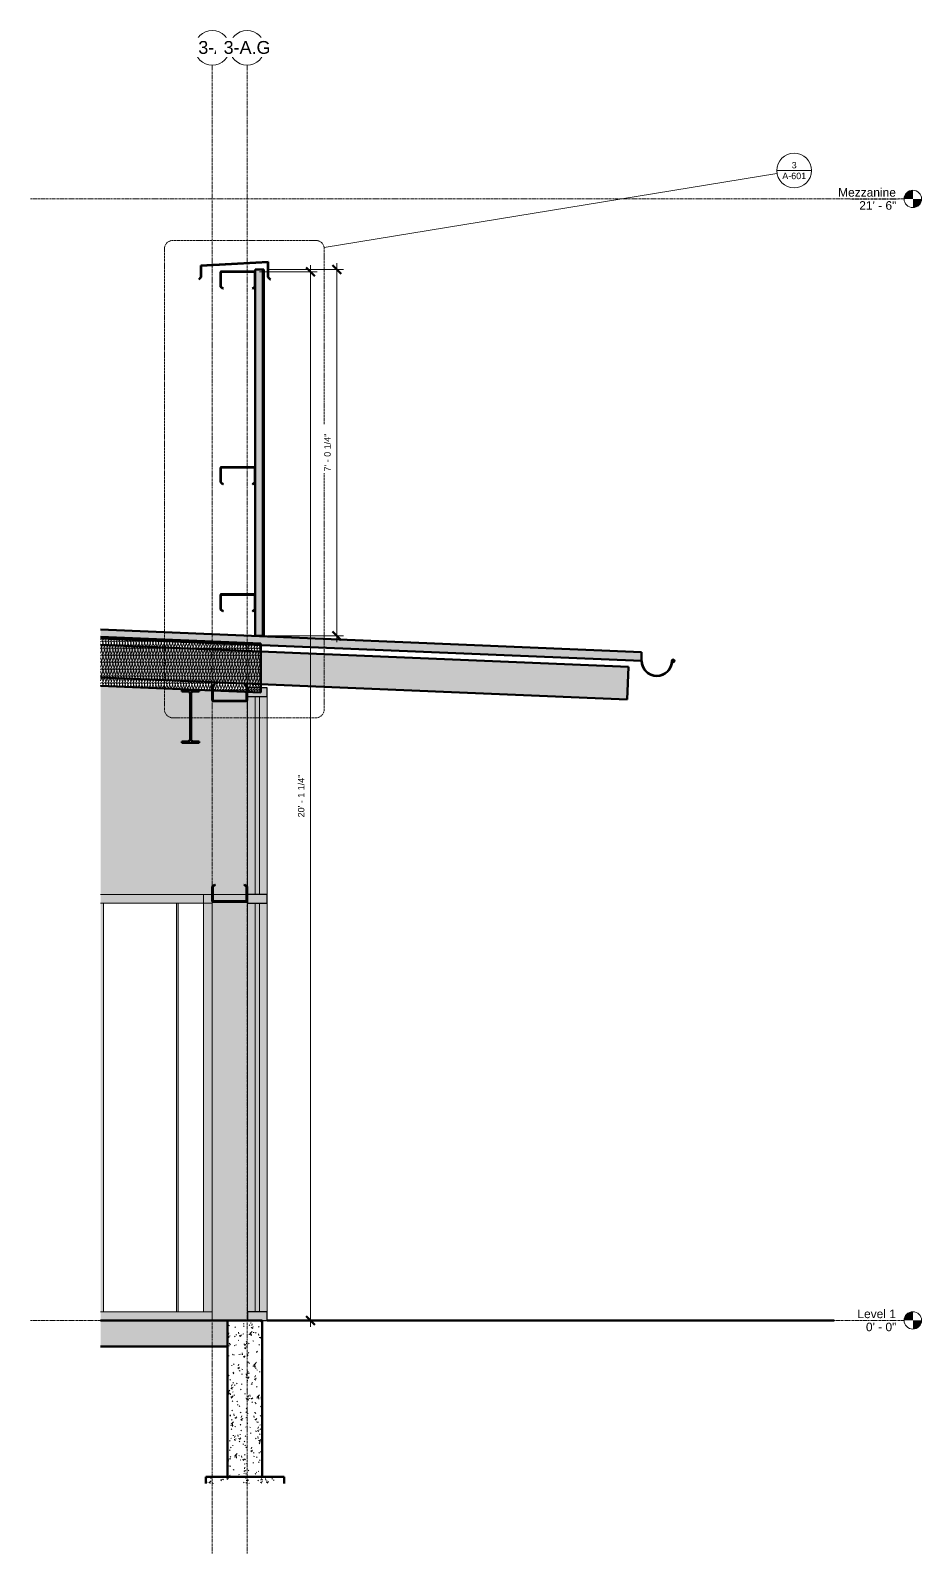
# Model space of a CAD drawing. Header units: inches. Extents: x -22111 to -21582, y -54 to 300.
# Drawn here: x -22111.5 to -21906.5, y -53.6 to 296.8 of the extents above; entities that cross this region are included whole.
import ezdxf

# ---------------------------------------------------------------- set-up
doc = ezdxf.new("R2010")
doc.units = ezdxf.units.IN
doc.header["$MEASUREMENT"] = 0
for name, pattern in [('Dash Dot 3_16_', [0.3125, 0.1875, -0.0625, 0, -0.0625]), ('Grid Line 1_2_', [0.875, 0.5, -0.125, 0.125, -0.125]), ('Grid Line 1_2__2_', [0.875, 0.5, -0.125, 0.125, -0.125])]:
    doc.linetypes.add(name, pattern=pattern)
for name, color, linetype, lineweight in [('A-ANNO-DIMS', 211, 'Continuous', 9), ('A-ANNO-DIMS-16', 211, 'Continuous', 9), ('A-ANNO-SYMB', 150, 'Continuous', 9), ('A-CLNG', 13, 'Continuous', 18), ('A-CLNG-PATT', 13, 'Continuous', 70), ('A-FLOR', 192, 'Continuous', 18), ('A-FLOR-LEVL', 51, 'Continuous', 9), ('A-GLAZ-CURT', 52, 'Continuous', 9), ('A-GLAZ-CWMG', 51, 'Continuous', 9), ('A-ROOF', 132, 'Continuous', 18), ('A-ROOF-MCUT', 132, 'Continuous', 70), ('A-ROOF-OTLN', 132, 'Continuous', 9), ('A-WALL', 113, 'Continuous', 18), ('A-WALL-PATT', 111, 'Continuous', 70), ('C-TOPO', 7, 'Continuous', 9), ('I-WALL', 2, 'Continuous', 18), ('L-SITE-WALL', 31, 'Continuous', 18), ('S-BEAM', 12, 'Continuous', 9), ('S-COLS', 52, 'Continuous', 9), ('S-FNDN', 32, 'Continuous', 18), ('S-GRID', 1, 'Continuous', 9), ('S-GRID-IDEN', 1, 'Continuous', 9)]:
    doc.layers.add(name, color=color, linetype=linetype, lineweight=lineweight)
doc.styles.add('Arial', font='arial.ttf', dxfattribs={"height": 1.967066})
doc.styles.add('Arial_1', font='arial.ttf', dxfattribs={"height": 1.475299})
doc.styles.add('Arial_2', font='arial.ttf', dxfattribs={"height": 2.950599})
doc.dimstyles.new('Linear_-_3_32__Arial', dxfattribs={"dimscale": 12, "dimtxt": 1.5, "dimasz": 0.166667, "dimexe": 0.125, "dimexo": 0.083333, "dimgap": 0.083333, "dimtad": 1, "dimdec": 4, "dimrnd": 0.0625, "dimzin": 1, "dimdsep": 46, "dimlunit": 4, "dimtxsty": 'Arial_1', "dimblk1": 'OBLIQUE', "dimblk2": 'OBLIQUE', "dimsah": 1, "dimcen": 0.09, "dimdle": 0.125, "dimazin": 0, "dimtfac": 1, "dimtdec": 4, "dimtix": 1, "dimtmove": 0, "dimatfit": 3, "dimfxl": 1, "dimtvp": 1, "dimtfill": 1, "dimfrac": 2, "dimtolj": 1, "dimtzin": 0, "dimarcsym": 2})
doc.dimstyles.new('Linear_-_3_32__Arial_1', dxfattribs={"dimscale": 12, "dimtxt": 1.5, "dimasz": 0.166667, "dimexe": 0.125, "dimexo": 0.083333, "dimgap": 0.083333, "dimtad": 1, "dimdec": 4, "dimrnd": 0.0625, "dimzin": 1, "dimdsep": 46, "dimlunit": 4, "dimtxsty": 'Arial_1', "dimblk1": 'OBLIQUE', "dimblk2": 'OBLIQUE', "dimsah": 1, "dimcen": 0.09, "dimdle": 0.125, "dimazin": 0, "dimtfac": 1, "dimtdec": 4, "dimtix": 1, "dimtmove": 0, "dimatfit": 3, "dimfxl": 1, "dimtvp": 1, "dimtfill": 1, "dimfrac": 2, "dimtolj": 1, "dimtzin": 0, "dimarcsym": 2})
pattern_1 = [(50, (-26060.736, 71.503), (4.5907054, -0.4018678), [0.48, -5.28]), (355, (-26060.736, 71.503), (-0.887837, 4.8136977), [0.384, -4.224]), (100.451, (-26060.353, 71.47), (3.7019703, 4.4127226), [0.408, -4.487]), (46.184, (-26060.736, 72.783), (6.830659, -1.059043), [0.72, -7.92]), (96.636, (-26060.167, 72.695), (5.981664, 6.234015), [0.612, -6.731]), (351.184, (-26060.736, 72.783), (5.982082, 6.233824), [0.576, -6.336]), (21, (-26060.096, 72.463), (3.820292, -2.5770996), [0.48, -5.28]), (326, (-26060.096, 72.463), (1.557207, 4.640587), [0.384, -4.224]), (71.451, (-26059.777, 72.248), (5.3771466, 2.0647033), [0.408, -4.487]), (37.5, (-26060.736, 71.503), (0.07797216, 2.1307863), [0.211, -3.962, 0.211, -4.077, -4.24]), (37.5, (-26060.736, 71.503), (0.07797216, 2.1307863), [-8.461, 0.211, -4.029]), (7.5, (-26060.736, 71.503), (1.683907, 2.5243905), [0.211, -2.234, 0.211, -3.866, -1.616]), (7.5, (-26060.736, 71.503), (1.683907, 2.5243905), [-6.522, 0.211, -1.405]), (327.5, (-26062.163, 71.503), (3.4165268, -0.1442966), [0.211, -1.389, 0.211, -4.781, -6.624]), (327.5, (-26062.163, 71.503), (3.4165268, -0.1442966), [-6.592, 0.211, -6.413]), (317.5, (-26062.803, 71.503), (3.7324632, 0.6407147), [0.211, -1.869, 0.211, -3.104, -4.704]), (317.5, (-26062.803, 71.503), (3.7324632, 0.6407147), [-5.395, 0.211, -4.493])]
pattern_2 = [(45, (-26060.736, 71.503), (-1.5839192, 1.5839192), []), (45, (-26060.736, 73.903), (-1.5839192, 1.5839192), [])]

# ---------------------------------------------------------------- blocks, each defined once
blk = doc.blocks.new('Level - Level Head - Circle-2773-Section 8 - Callout 1')
at = {"layer": 'A-FLOR-LEVL'}
h = blk.add_hatch(color=256, dxfattribs=at)
edge = h.paths.add_edge_path(flags=0)
edge.add_line((-21908.5, 0), (-21910.5, 0))
edge.add_arc((-21908.5, 0), 2, 90, 180, ccw=False)
edge.add_line((-21908.5, 2), (-21908.5, 0))
h = blk.add_hatch(color=256, dxfattribs=at)
edge = h.paths.add_edge_path(flags=0)
edge.add_line((-21908.5, -2), (-21908.5, 0))
edge.add_line((-21908.5, 0), (-21906.5, 0))
edge.add_arc((-21908.5, 0), 2, 270, 360, ccw=False)
at = {"layer": 'A-FLOR-LEVL', "color": 250}
blk.add_circle((-21908.5, 0), 2, dxfattribs=at)
blk = doc.blocks.new('Locker Rooms and Restrooms_rvt-1-Section 8 - Callout 1')
at = {"layer": 'A-FLOR-LEVL', "insert": (-21912.39, 2.49), "char_height": 1.967, "width": 10.584, "attachment_point": 3, "line_spacing_factor": 0.938532, "style": 'Arial', "bg_fill": 3, "box_fill_scale": 1.25, "bg_fill_color": 0, "bg_fill_transparency": 0}
blk.add_mtext('Level 1', dxfattribs=at)
at = {"layer": 'A-FLOR-LEVL', "insert": (-21912.29, -0.52), "char_height": 1.967, "width": 8.328, "attachment_point": 3, "line_spacing_factor": 0.938532, "style": 'Arial', "bg_fill": 3, "box_fill_scale": 1.25, "bg_fill_color": 0, "bg_fill_transparency": 0}
blk.add_mtext('0\' - 0"', dxfattribs=at)
at = {"layer": 'A-FLOR-LEVL', "linetype": 'Grid Line 1_2__2_'}
blk.add_line((-22111.46, 0), (-21910.5, 0), dxfattribs=at)
at = {"color": 130, "lineweight": 5}
blk.add_blockref('Level - Level Head - Circle-2773-Section 8 - Callout 1', (0, 0), dxfattribs=at)
blk = doc.blocks.new('Struct_Xcel_Sports Complex_rvt-1-Section 8 - Callout 1')
at = {"layer": 'A-FLOR'}
blk.add_hatch(color=254, dxfattribs=at).paths.add_polyline_path([(-22066.14, -6), (-22066.14, 0), (-22095.34, 0), (-22095.34, -6)], flags=0)
at = {"layer": 'A-WALL-PATT', "lineweight": 9}
h = blk.add_hatch(dxfattribs=at)
h.set_pattern_fill('FP_3', color=250, style=0, pattern_type=2)
h.set_pattern_definition(pattern_1)
h.paths.add_polyline_path([(-22066.14, -36), (-22058.14, -36), (-22058.14, 0), (-22066.14, 0)], flags=0)
at = {"layer": 'S-FNDN', "lineweight": 9}
h = blk.add_hatch(dxfattribs=at)
h.set_pattern_fill('FP_3', color=256, style=0, pattern_type=2)
h.set_pattern_definition(pattern_1)
h.paths.add_polyline_path([(-22053.14, -37.52), (-22053.14, -36), (-22071.14, -36), (-22071.14, -37.52)], flags=0)
at = {"layer": 'A-FLOR', "color": 10, "lineweight": 70}
for p, q in [((-22066.14, 0), (-22095.34, 0)), ((-22066.14, -6), (-22066.14, 0)), ((-22095.34, -6), (-22066.14, -6))]:
    blk.add_line(p, q, dxfattribs=at)
at = {"layer": 'L-SITE-WALL', "color": 10, "lineweight": 70}
for p, q in [((-22066.14, 0), (-22066.14, -36)), ((-22058.14, 0), (-22066.14, 0)), ((-22058.14, -36), (-22058.14, 0)), ((-22066.14, -36), (-22058.14, -36))]:
    blk.add_line(p, q, dxfattribs=at)
at = {"layer": 'S-FNDN', "color": 10, "lineweight": 70}
for p, q in [((-22053.14, -36), (-22071.14, -36)), ((-22071.14, -36), (-22071.14, -37.52)), ((-22053.14, -37.52), (-22053.14, -36))]:
    blk.add_line(p, q, dxfattribs=at)
blk = doc.blocks.new('Girt_C - 8_D-1253502-Section 8 - Callout 1')
at = {"layer": 'S-BEAM'}
h = blk.add_hatch(dxfattribs=at)
h.set_pattern_fill('FP_1', color=256, style=0, pattern_type=2)
h.set_pattern_definition(pattern_2)
h.paths.add_polyline_path([(-22061.83, 96.32), (-22061.7, 96.38), (-22061.64, 96.51), (-22061.64, 99.82), (-22062.21, 100.3), (-22062.29, 100.22), (-22061.75, 99.77), (-22061.75, 96.5), (-22061.77, 96.45), (-22061.83, 96.43), (-22069.45, 96.43), (-22069.51, 96.45), (-22069.53, 96.5), (-22069.53, 99.77), (-22068.99, 100.22), (-22069.06, 100.3), (-22069.64, 99.82), (-22069.64, 96.51), (-22069.59, 96.38), (-22069.45, 96.32)], flags=0)
at = {"layer": 'S-BEAM', "lineweight": 50}
for p, q in [((-22069.06, 100.3), (-22069.64, 99.82)), ((-22069.64, 99.82), (-22069.64, 96.51)), ((-22069.53, 99.77), (-22068.99, 100.22)), ((-22069.53, 96.5), (-22069.53, 99.77)), ((-22068.99, 100.22), (-22069.06, 100.3)), ((-22062.21, 100.3), (-22062.29, 100.22)), ((-22062.29, 100.22), (-22061.75, 99.77)), ((-22061.64, 99.82), (-22062.21, 100.3)), ((-22061.75, 99.77), (-22061.75, 96.5)), ((-22061.64, 96.51), (-22061.64, 99.82)), ((-22061.83, 96.43), (-22069.45, 96.43)), ((-22069.45, 96.32), (-22061.83, 96.32))]:
    blk.add_line(p, q, dxfattribs=at)
for centre, radius, start, end in [((-22069.45, 96.51), 0.187, 180, 270), ((-22069.45, 96.51), 0.0782, 183.0424, 270), ((-22061.83, 96.51), 0.188, 270, 0), ((-22061.83, 96.51), 0.0782, 270, 357.8773)]:
    blk.add_arc(centre, radius, start, end, dxfattribs=at)
blk = doc.blocks.new('W-Wide Flange-Column - B4_C-1278934-Section 8 - Callout 1')
at = {"layer": 'S-COLS'}
blk.add_hatch(color=256, dxfattribs=at).paths.add_polyline_path([(-22077.46, 2), (-22077.46, 96), (-22077.89, 96), (-22077.89, 2)], flags=0)
for p, q in [((-22077.89, 96), (-22077.89, 2)), ((-22077.46, 96), (-22077.46, 2))]:
    blk.add_line(p, q, dxfattribs=at)
blk = doc.blocks.new('Girt_C - 8_D-1355455-Section 8 - Callout 1')
at = {"layer": 'S-BEAM'}
h = blk.add_hatch(dxfattribs=at)
h.set_pattern_fill('FP_1', color=256, style=0, pattern_type=2)
h.set_pattern_definition(pattern_2)
h.paths.add_polyline_path([(-22060.34, 237.31), (-22059.77, 237.8), (-22059.77, 241.11), (-22059.82, 241.24), (-22059.95, 241.3), (-22067.58, 241.3), (-22067.71, 241.24), (-22067.77, 241.11), (-22067.77, 237.8), (-22067.19, 237.31), (-22067.12, 237.4), (-22067.66, 237.85), (-22067.66, 241.11), (-22067.63, 241.17), (-22067.58, 241.19), (-22059.95, 241.19), (-22059.9, 241.17), (-22059.87, 241.11), (-22059.87, 237.85), (-22060.41, 237.4)], flags=0)
at = {"layer": 'S-BEAM', "lineweight": 50}
for p, q in [((-22067.77, 241.11), (-22067.77, 237.8)), ((-22067.66, 237.85), (-22067.66, 241.11)), ((-22059.95, 241.3), (-22067.58, 241.3)), ((-22067.58, 241.19), (-22059.95, 241.19)), ((-22059.87, 241.11), (-22059.87, 237.85)), ((-22059.77, 237.8), (-22059.77, 241.11)), ((-22067.77, 237.8), (-22067.19, 237.31)), ((-22067.12, 237.4), (-22067.66, 237.85)), ((-22067.19, 237.31), (-22067.12, 237.4)), ((-22059.87, 237.85), (-22060.41, 237.4)), ((-22060.41, 237.4), (-22060.34, 237.31)), ((-22060.34, 237.31), (-22059.77, 237.8))]:
    blk.add_line(p, q, dxfattribs=at)
for centre, radius, start, end in [((-22067.58, 241.11), 0.188, 90, 180), ((-22067.58, 241.11), 0.0782, 90, 177.8773), ((-22059.95, 241.11), 0.188, 0, 90), ((-22059.95, 241.11), 0.0782, 3.0424, 90)]:
    blk.add_arc(centre, radius, start, end, dxfattribs=at)
blk = doc.blocks.new('Girt_C - 8_D-V1-Section 8 - Callout 1')
at = {"layer": 'S-BEAM'}
h = blk.add_hatch(dxfattribs=at)
h.set_pattern_fill('FP_1', color=256, style=0, pattern_type=2)
h.set_pattern_definition(pattern_2)
h.paths.add_polyline_path([(-22060.34, 163.07), (-22059.77, 163.55), (-22059.77, 166.87), (-22059.82, 167), (-22059.95, 167.05), (-22067.58, 167.05), (-22067.71, 167), (-22067.77, 166.87), (-22067.77, 163.55), (-22067.19, 163.07), (-22067.12, 163.16), (-22067.66, 163.61), (-22067.66, 166.87), (-22067.63, 166.92), (-22067.58, 166.95), (-22059.95, 166.95), (-22059.9, 166.92), (-22059.87, 166.87), (-22059.87, 163.61), (-22060.41, 163.16)], flags=0)
at = {"layer": 'S-BEAM', "lineweight": 50}
for p, q in [((-22067.77, 166.87), (-22067.77, 163.55)), ((-22067.66, 163.61), (-22067.66, 166.87)), ((-22059.95, 167.05), (-22067.58, 167.05)), ((-22067.58, 166.95), (-22059.95, 166.95)), ((-22059.87, 166.87), (-22059.87, 163.61)), ((-22059.77, 163.55), (-22059.77, 166.87)), ((-22067.77, 163.55), (-22067.19, 163.07)), ((-22067.12, 163.16), (-22067.66, 163.61)), ((-22067.19, 163.07), (-22067.12, 163.16)), ((-22059.87, 163.61), (-22060.41, 163.16)), ((-22060.41, 163.16), (-22060.34, 163.07)), ((-22060.34, 163.07), (-22059.77, 163.55))]:
    blk.add_line(p, q, dxfattribs=at)
for centre, radius, start, end in [((-22067.58, 166.87), 0.188, 90, 180), ((-22067.58, 166.87), 0.0782, 90, 177.8773), ((-22059.95, 166.87), 0.187, 360, 90), ((-22059.95, 166.87), 0.0782, 3.0424, 90)]:
    blk.add_arc(centre, radius, start, end, dxfattribs=at)
blk = doc.blocks.new('W-Wide Flange - W12X19-1098423-Section 8 - Callout 1')
at = {"layer": 'S-BEAM'}
h = blk.add_hatch(dxfattribs=at)
h.set_pattern_fill('FP_1', color=256, style=0, pattern_type=2)
h.set_pattern_definition(pattern_2)
h.paths.add_polyline_path([(-22076.65, 132.85), (-22072.64, 132.85), (-22072.64, 133.2), (-22074, 133.2), (-22074.2, 133.24), (-22074.37, 133.36), (-22074.48, 133.53), (-22074.52, 133.73), (-22074.52, 144.18), (-22074.48, 144.38), (-22074.37, 144.55), (-22074.2, 144.66), (-22074, 144.7), (-22072.64, 144.7), (-22072.64, 145.05), (-22076.65, 145.05), (-22076.65, 144.7), (-22075.28, 144.7), (-22075.08, 144.66), (-22074.91, 144.55), (-22074.8, 144.38), (-22074.76, 144.18), (-22074.76, 133.73), (-22074.8, 133.53), (-22074.91, 133.36), (-22075.08, 133.24), (-22075.28, 133.2), (-22076.65, 133.2)], flags=0)
at = {"layer": 'S-BEAM', "lineweight": 50}
for p, q in [((-22072.64, 145.05), (-22076.65, 145.05)), ((-22076.65, 145.05), (-22076.65, 144.7)), ((-22076.65, 144.7), (-22075.28, 144.7)), ((-22074.76, 144.18), (-22074.76, 133.73)), ((-22074.52, 133.73), (-22074.52, 144.18)), ((-22074, 144.7), (-22072.64, 144.7)), ((-22072.64, 144.7), (-22072.64, 145.05)), ((-22075.28, 133.2), (-22076.65, 133.2)), ((-22076.65, 133.2), (-22076.65, 132.85)), ((-22072.64, 133.2), (-22074, 133.2)), ((-22072.64, 132.85), (-22072.64, 133.2)), ((-22076.65, 132.85), (-22072.64, 132.85))]:
    blk.add_line(p, q, dxfattribs=at)
for centre, start, end in [((-22075.28, 144.18), 0, 90), ((-22074, 144.18), 90, 180), ((-22075.28, 133.73), 270, 0), ((-22074, 133.73), 180, 270)]:
    blk.add_arc(centre, 0.525, start, end, dxfattribs=at)
blk = doc.blocks.new('System Panel - Exterior Glazing-827454-Section 8 - Callout 1')
at = {"layer": 'A-GLAZ-CURT', "transparency": 33554649}
blk.add_hatch(color=256, dxfattribs=at).paths.add_polyline_path([(-22058.77, 2), (-22058.77, 96), (-22059.77, 96), (-22059.77, 2)], flags=0)
at = {"layer": 'A-GLAZ-CURT', "lineweight": 18}
for p, q in [((-22058.77, 96), (-22059.77, 96)), ((-22059.77, 96), (-22059.77, 2)), ((-22058.77, 2), (-22058.77, 96)), ((-22059.77, 2), (-22058.77, 2))]:
    blk.add_line(p, q, dxfattribs=at)
at = {"layer": 'A-GLAZ-CURT'}
for p, q in [((-22059.77, 96), (-22058.77, 96)), ((-22059.77, 96), (-22059.77, 2)), ((-22058.77, 2), (-22058.77, 96)), ((-22059.77, 2), (-22058.77, 2))]:
    blk.add_line(p, q, dxfattribs=at)
blk = doc.blocks.new('System Panel - Exterior Glazing-1142349-Section 8 - Callout 1')
at = {"layer": 'A-GLAZ-CURT', "transparency": 33554649}
blk.add_hatch(color=256, dxfattribs=at).paths.add_polyline_path([(-22058.77, 98), (-22058.77, 143.5), (-22059.77, 143.5), (-22059.77, 98)], flags=0)
at = {"layer": 'A-GLAZ-CURT', "lineweight": 18}
for p, q in [((-22058.77, 143.5), (-22059.77, 143.5)), ((-22059.77, 143.5), (-22059.77, 98)), ((-22058.77, 98), (-22058.77, 143.5)), ((-22059.77, 98), (-22058.77, 98))]:
    blk.add_line(p, q, dxfattribs=at)
at = {"layer": 'A-GLAZ-CURT'}
for p, q in [((-22059.77, 143.5), (-22058.77, 143.5)), ((-22059.77, 143.5), (-22059.77, 98)), ((-22058.77, 98), (-22058.77, 143.5)), ((-22059.77, 98), (-22058.77, 98))]:
    blk.add_line(p, q, dxfattribs=at)
blk = doc.blocks.new('Rectangular Mullion - Exterior 2_ x 4_5_-769167-Section 8 - Callout 1')
at = {"layer": 'A-GLAZ-CWMG'}
blk.add_hatch(color=256, dxfattribs=at).paths.add_polyline_path([(-22057.02, 0), (-22057.02, 2), (-22061.52, 2), (-22061.52, 0)], flags=0)
at = {"layer": 'A-GLAZ-CWMG', "lineweight": 30}
for p, q in [((-22057.02, 2), (-22061.52, 2)), ((-22061.52, 2), (-22061.52, 0)), ((-22061.52, 0), (-22057.02, 0)), ((-22057.02, 0), (-22057.02, 2))]:
    blk.add_line(p, q, dxfattribs=at)
blk = doc.blocks.new('Rectangular Mullion - Exterior 2_ x 4_5_-1135305-Section 8 - Callout 1')
at = {"layer": 'A-GLAZ-CWMG'}
blk.add_hatch(color=256, dxfattribs=at).paths.add_polyline_path([(-22057.02, 96), (-22057.02, 98), (-22061.52, 98), (-22061.52, 96)], flags=0)
at = {"layer": 'A-GLAZ-CWMG', "lineweight": 30}
for p, q in [((-22057.02, 98), (-22061.52, 98)), ((-22061.52, 98), (-22061.52, 96)), ((-22061.52, 96), (-22057.02, 96)), ((-22057.02, 96), (-22057.02, 98))]:
    blk.add_line(p, q, dxfattribs=at)
blk = doc.blocks.new('Rectangular Mullion - Exterior 2_ x 4_5_-1135276-Section 8 - Callout 1')
at = {"layer": 'A-GLAZ-CWMG'}
blk.add_hatch(color=256, dxfattribs=at).paths.add_polyline_path([(-22057.02, 143.5), (-22057.02, 145.5), (-22061.52, 145.5), (-22061.52, 143.5)], flags=0)
at = {"layer": 'A-GLAZ-CWMG', "lineweight": 30}
for p, q in [((-22057.02, 145.5), (-22061.52, 145.5)), ((-22061.52, 145.5), (-22061.52, 143.5)), ((-22057.02, 143.5), (-22057.02, 145.5)), ((-22061.52, 143.5), (-22057.02, 143.5))]:
    blk.add_line(p, q, dxfattribs=at)
blk = doc.blocks.new('Rectangular Mullion - Exterior 2_ x 4_5_-1142343-Section 8 - Callout 1')
at = {"layer": 'A-GLAZ-CWMG'}
h = blk.add_hatch(color=256, dxfattribs=at)
h.paths.add_polyline_path([(-22059.77, 2), (-22059.77, 96), (-22061.52, 96), (-22061.52, 2)], flags=0)
h.paths.add_polyline_path([(-22057.02, 2), (-22057.02, 96), (-22058.77, 96), (-22058.77, 2)], flags=0)
blk.add_hatch(color=256, dxfattribs=at).paths.add_polyline_path([(-22058.77, 2), (-22058.77, 96), (-22059.77, 96), (-22059.77, 2)], flags=0)
for p, q in [((-22061.52, 96), (-22059.77, 96)), ((-22059.77, 96), (-22058.77, 96)), ((-22058.77, 96), (-22057.02, 96)), ((-22057.02, 96), (-22057.02, 2)), ((-22059.77, 2), (-22061.52, 2)), ((-22058.77, 2), (-22059.77, 2)), ((-22057.02, 2), (-22058.77, 2))]:
    blk.add_line(p, q, dxfattribs=at)
blk = doc.blocks.new('Rectangular Mullion - Exterior 2_ x 4_5_-1142344-Section 8 - Callout 1')
at = {"layer": 'A-GLAZ-CWMG'}
h = blk.add_hatch(color=256, dxfattribs=at)
h.paths.add_polyline_path([(-22059.77, 98), (-22059.77, 143.5), (-22061.52, 143.5), (-22061.52, 98)], flags=0)
h.paths.add_polyline_path([(-22058.77, 98), (-22057.02, 98), (-22057.02, 143.5), (-22058.77, 143.5), (-22058.77, 117.56)], flags=0)
blk.add_hatch(color=256, dxfattribs=at).paths.add_polyline_path([(-22058.77, 98), (-22058.77, 143.5), (-22059.77, 143.5), (-22059.77, 98)], flags=0)
for p, q in [((-22061.52, 143.5), (-22059.77, 143.5)), ((-22061.52, 143.5), (-22061.52, 98)), ((-22059.77, 143.5), (-22058.77, 143.5)), ((-22058.77, 143.5), (-22057.02, 143.5)), ((-22057.02, 143.5), (-22057.02, 98)), ((-22059.77, 98), (-22061.52, 98)), ((-22058.77, 98), (-22059.77, 98)), ((-22057.02, 98), (-22058.77, 98))]:
    blk.add_line(p, q, dxfattribs=at)
blk = doc.blocks.new('Girt_C - 8_D-V2-Section 8 - Callout 1')
at = {"layer": 'S-BEAM'}
h = blk.add_hatch(dxfattribs=at)
h.set_pattern_fill('FP_1', color=256, style=0, pattern_type=2)
h.set_pattern_definition(pattern_2)
h.paths.add_polyline_path([(-22060.34, 192.31), (-22059.77, 192.8), (-22059.77, 196.11), (-22059.82, 196.24), (-22059.95, 196.3), (-22067.58, 196.3), (-22067.71, 196.24), (-22067.77, 196.11), (-22067.77, 192.8), (-22067.19, 192.31), (-22067.12, 192.4), (-22067.66, 192.85), (-22067.66, 196.11), (-22067.63, 196.17), (-22067.58, 196.19), (-22059.95, 196.19), (-22059.9, 196.17), (-22059.87, 196.11), (-22059.87, 192.85), (-22060.41, 192.4)], flags=0)
at = {"layer": 'S-BEAM', "lineweight": 50}
for p, q in [((-22059.95, 196.3), (-22067.58, 196.3)), ((-22067.77, 196.11), (-22067.77, 192.8)), ((-22067.77, 192.8), (-22067.19, 192.31)), ((-22067.66, 192.85), (-22067.66, 196.11)), ((-22067.12, 192.4), (-22067.66, 192.85)), ((-22067.58, 196.19), (-22059.95, 196.19)), ((-22059.87, 192.85), (-22060.41, 192.4)), ((-22060.34, 192.31), (-22059.77, 192.8)), ((-22059.87, 196.11), (-22059.87, 192.85)), ((-22059.77, 192.8), (-22059.77, 196.11)), ((-22067.19, 192.31), (-22067.12, 192.4)), ((-22060.41, 192.4), (-22060.34, 192.31))]:
    blk.add_line(p, q, dxfattribs=at)
for centre, radius, start, end in [((-22067.58, 196.11), 0.188, 90, 180), ((-22059.95, 196.11), 0.188, 0, 90), ((-22067.58, 196.11), 0.0782, 90, 177.8773), ((-22059.95, 196.11), 0.0782, 3.0424, 90)]:
    blk.add_arc(centre, radius, start, end, dxfattribs=at)
blk = doc.blocks.new('Dimension Lumber - 5_5 x 7_5 Glulam-1165141-Section 8 - Callout 1')
at = {"layer": 'S-BEAM'}
blk.add_hatch(color=256, dxfattribs=at).paths.add_polyline_path([(-21974.21, 142.86), (-21973.89, 150.35), (-22095.34, 155.41), (-22095.34, 147.9), (-22010.98, 144.39)], flags=0)
at = {"layer": 'S-BEAM', "lineweight": 50}
for p, q in [((-21973.89, 150.35), (-22095.34, 155.41)), ((-22095.34, 147.9), (-21974.21, 142.86)), ((-21974.21, 142.86), (-21973.89, 150.35))]:
    blk.add_line(p, q, dxfattribs=at)
blk = doc.blocks.new('Girt_C - 8_D-V3-Section 8 - Callout 1')
at = {"layer": 'S-BEAM'}
h = blk.add_hatch(dxfattribs=at)
h.set_pattern_fill('FP_1', color=256, style=0, pattern_type=2)
h.set_pattern_definition(pattern_2)
h.paths.add_polyline_path([(-22061.83, 142.44), (-22061.7, 142.49), (-22061.64, 142.63), (-22061.64, 145.94), (-22062.21, 146.42), (-22062.29, 146.34), (-22061.75, 145.89), (-22061.75, 142.62), (-22061.77, 142.57), (-22061.83, 142.55), (-22069.45, 142.55), (-22069.51, 142.57), (-22069.53, 142.62), (-22069.53, 145.89), (-22068.99, 146.34), (-22069.06, 146.42), (-22069.64, 145.94), (-22069.64, 142.63), (-22069.59, 142.49), (-22069.45, 142.44)], flags=0)
at = {"layer": 'S-BEAM', "lineweight": 50}
for p, q in [((-22069.06, 146.42), (-22069.64, 145.94)), ((-22069.64, 145.94), (-22069.64, 142.63)), ((-22069.53, 145.89), (-22068.99, 146.34)), ((-22069.53, 142.62), (-22069.53, 145.89)), ((-22068.99, 146.34), (-22069.06, 146.42)), ((-22062.21, 146.42), (-22062.29, 146.34)), ((-22062.29, 146.34), (-22061.75, 145.89)), ((-22061.64, 145.94), (-22062.21, 146.42)), ((-22061.75, 145.89), (-22061.75, 142.62)), ((-22061.64, 142.63), (-22061.64, 145.94)), ((-22061.83, 142.55), (-22069.45, 142.55)), ((-22069.45, 142.44), (-22061.83, 142.44))]:
    blk.add_line(p, q, dxfattribs=at)
for centre, radius, start, end in [((-22069.45, 142.63), 0.188, 180, 270), ((-22069.45, 142.63), 0.0782, 183.0424, 270), ((-22061.83, 142.63), 0.188, 270, 0), ((-22061.83, 142.63), 0.0782, 270, 357.8773)]:
    blk.add_arc(centre, radius, start, end, dxfattribs=at)
blk = doc.blocks.new('Rectangular Mullion - Exterior 2_ x 4_5_-1327535-Section 8 - Callout 1')
at = {"layer": 'A-GLAZ-CWMG'}
blk.add_hatch(color=256, dxfattribs=at).paths.add_polyline_path([(-22069.64, 96), (-22069.64, 98), (-22095.34, 98), (-22095.34, 96)], flags=0)
for p, q in [((-22069.64, 98), (-22095.34, 98)), ((-22095.34, 96), (-22069.64, 96))]:
    blk.add_line(p, q, dxfattribs=at)
blk = doc.blocks.new('Rectangular Mullion - Exterior 2_ x 4_5_-1327537-Section 8 - Callout 1')
at = {"layer": 'A-GLAZ-CWMG'}
blk.add_hatch(color=256, dxfattribs=at).paths.add_polyline_path([(-22069.64, 0), (-22069.64, 2), (-22095.34, 2), (-22095.34, 0)], flags=0)
blk.add_line((-22069.64, 2), (-22095.34, 2), dxfattribs=at)
blk = doc.blocks.new('Rectangular Mullion - Exterior 2_ x 4_5_-1142494-Section 8 - Callout 1')
at = {"layer": 'A-GLAZ-CWMG'}
blk.add_hatch(color=256, dxfattribs=at).paths.add_polyline_path([(-22069.64, 2), (-22069.64, 98), (-22071.64, 98), (-22071.64, 2)], flags=0)
for p, q in [((-22071.64, 98), (-22069.64, 98)), ((-22071.64, 98), (-22071.64, 2)), ((-22069.64, 2), (-22071.64, 2))]:
    blk.add_line(p, q, dxfattribs=at)
blk = doc.blocks.new('Rectangular Mullion - Exterior 2_ x 4_5_-1115231-Section 8 - Callout 1')
at = {"layer": 'A-GLAZ-CWMG'}
blk.add_hatch(color=256, dxfattribs=at).paths.add_polyline_path([(-22094.64, 2), (-22094.64, 96), (-22095.34, 96), (-22095.34, 2)], flags=0)
for p, q in [((-22095.34, 96), (-22094.64, 96)), ((-22094.64, 2), (-22094.64, 96)), ((-22094.64, 2), (-22095.34, 2))]:
    blk.add_line(p, q, dxfattribs=at)
blk = doc.blocks.new('Level - Level Head - Circle-15001-Section 8 - Callout 1')
at = {"layer": 'A-FLOR-LEVL'}
h = blk.add_hatch(color=256, dxfattribs=at)
edge = h.paths.add_edge_path(flags=0)
edge.add_line((-21908.5, 0), (-21910.5, 0))
edge.add_arc((-21908.5, 0), 2, 90, 180, ccw=False)
edge.add_line((-21908.5, 2), (-21908.5, 0))
h = blk.add_hatch(color=256, dxfattribs=at)
edge = h.paths.add_edge_path(flags=0)
edge.add_line((-21908.5, -2), (-21908.5, 0))
edge.add_line((-21908.5, 0), (-21906.5, 0))
edge.add_arc((-21908.5, 0), 2, 270, 360, ccw=False)
blk.add_circle((-21908.5, 0), 2, dxfattribs=at)
blk = doc.blocks.new('Detail View - Callout Head-19020-Section 8 - Callout 1')
at = {"layer": 'A-ANNO-SYMB'}
blk.add_line((-21939.8, 264.52), (-21931.8, 264.52), dxfattribs=at)
for start, end in [(0, 180), (180, 360)]:
    blk.add_arc((-21935.8, 264.52), 4, start, end, dxfattribs=at)
blk = doc.blocks.new('Grid - Grid Head - Circle-14747-Section 8 - Callout 1')
at = {"layer": 'S-GRID-IDEN'}
blk.add_circle((-22069.64, 292.75), 4, dxfattribs=at)
blk = doc.blocks.new('DIMBLOCK1-Section 8 - Callout 1')
at = {"layer": 'A-ANNO-DIMS-16', "lineweight": 50}
for p, q in [((-22047.02, 241.24), (-22048.02, 242.24)), ((-22047.02, 241.24), (-22046.02, 240.24)), ((-22047.02, 0), (-22048.02, 1)), ((-22047.02, 0), (-22046.02, -1))]:
    blk.add_line(p, q, dxfattribs=at)
at = {"layer": 'A-ANNO-DIMS-16'}
for p, q in [((-22047.02, -1.5), (-22047.02, 242.74)), ((-22058.77, 241.24), (-22045.52, 241.24)), ((-22047.02, 241.24), (-22058.77, 241.24)), ((-22047.44, 0), (-22045.52, 0)), ((-22047.02, 0), (-22047.44, 0))]:
    blk.add_line(p, q, dxfattribs=at)
at = {"layer": 'A-ANNO-DIMS-16', "color": 0, "insert": (-22049.94, 115.73), "char_height": 1.4753, "width": 11.7415, "attachment_point": 1, "rotation": 90, "line_spacing_factor": 0.938532, "style": 'Arial_1', "bg_fill": 3, "box_fill_scale": 1.25, "bg_fill_color": 0, "bg_fill_transparency": 0}
blk.add_mtext('20\' - 1 1/4"', dxfattribs=at)
blk = doc.blocks.new('_Oblique')
at = {"color": 0, "linetype": 'ByBlock', "lineweight": -2}
blk.add_line((-0.5, -0.5), (0.5, 0.5), dxfattribs=at)
blk = doc.blocks.new('DIMBLOCK2-Section 8 - Callout 1')
at = {"layer": 'A-ANNO-DIMS-16', "lineweight": 50}
for p, q in [((-22040.99, 241.75), (-22041.99, 242.75)), ((-22040.99, 241.75), (-22039.99, 240.75)), ((-22040.99, 157.5), (-22041.99, 158.5)), ((-22040.99, 157.5), (-22039.99, 156.5))]:
    blk.add_line(p, q, dxfattribs=at)
at = {"layer": 'A-ANNO-DIMS-16'}
for p, q in [((-22040.99, 156), (-22040.99, 243.25)), ((-22056.77, 241.75), (-22039.49, 241.75)), ((-22040.99, 241.75), (-22056.77, 241.75)), ((-22056.77, 157.5), (-22039.49, 157.5)), ((-22040.99, 157.5), (-22056.77, 157.5))]:
    blk.add_line(p, q, dxfattribs=at)
at = {"layer": 'A-ANNO-DIMS-16', "color": 0, "insert": (-22043.9, 195.3), "char_height": 1.4753, "width": 10.3846, "attachment_point": 1, "rotation": 90, "line_spacing_factor": 0.938532, "style": 'Arial_1', "bg_fill": 3, "box_fill_scale": 1.25, "bg_fill_color": 0, "bg_fill_transparency": 0}
blk.add_mtext('7\' - 0 1/4"', dxfattribs=at)

msp = doc.modelspace()

# ---------------------------------------------------------------- hatches: boundary and pattern name
at = {"layer": 'A-CLNG-PATT', "lineweight": 9}
h = msp.add_hatch(dxfattribs=at)
h.set_pattern_fill('FP_2', color=256, style=0, pattern_type=2)
h.set_pattern_definition([(161.57, (-26060.656, 71.583), (-0.639728796, 0.000260972), [0, -4.554, 0.506, 0]), (18.43, (-26060.816, 71.583), (-0.639728796, -0.000260972), [0, -4.554, 0.506, 0]), (108.43, (-26060.656, 71.583), (0.320200546, -1.599823931), [1.518, -3.542]), (71.57, (-26060.816, 71.583), (0.320200546, 1.599823931), [1.518, -3.542])])
h.paths.add_polyline_path([(-22058.4946, 144.48677), (-22058.4946, 155.74653), (-22095.3434, 157.2819), (-22095.3434, 146.02214), (-22074.25274, 145.14336)], flags=0)
at = {"layer": 'A-ROOF'}
msp.add_hatch(color=256, dxfattribs=at).paths.add_polyline_path([(-21970.89023, 151.72656), (-21970.89023, 153.72829), (-22095.3434, 158.91384), (-22095.3434, 156.91211), (-22010.98074, 153.397)], flags=0)
at = {"layer": 'A-ROOF-OTLN'}
msp.add_hatch(color=256, dxfattribs=at).paths.add_polyline_path([(-21967.39023, 148.22656), (-21966.78246, 148.27973), (-21966.19315, 148.43763), (-21965.64023, 148.69547), (-21965.14047, 149.0454), (-21964.70907, 149.4768), (-21964.35914, 149.97656), (-21964.1013, 150.52949), (-21963.9434, 151.11879), (-21963.89023, 151.72656), (-21963.83797, 151.87724), (-21963.70365, 151.96324), (-21963.54493, 151.94761), (-21963.42996, 151.83708), (-21963.40809, 151.6791), (-21963.48872, 151.5415), (-21963.63722, 151.48334), (-21963.78985, 151.52961), (-21963.83448, 151.48498), (-21963.6844, 151.42297), (-21963.52373, 151.44651), (-21963.39774, 151.54897), (-21963.34195, 151.70147), (-21963.37206, 151.86104), (-21963.4796, 151.98271), (-21963.63427, 152.03221), (-21963.79247, 151.99557), (-21963.90962, 151.88312), (-21963.95273, 151.72656), (-21964.00495, 151.12964), (-21964.16003, 150.55086), (-21964.41326, 150.00781), (-21964.75695, 149.51698), (-21965.18064, 149.09328), (-21965.67148, 148.7496), (-21966.21453, 148.49637), (-21966.79331, 148.34128), (-21967.39023, 148.28906), (-21967.98714, 148.34128), (-21968.56592, 148.49637), (-21969.10898, 148.7496), (-21969.59981, 149.09328), (-21970.0235, 149.51698), (-21970.36719, 150.00781), (-21970.62042, 150.55086), (-21970.7755, 151.12964), (-21970.82773, 151.72656), (-21970.89023, 151.72656), (-21970.83705, 151.11879), (-21970.67915, 150.52949), (-21970.42131, 149.97656), (-21970.07138, 149.4768), (-21969.63998, 149.0454), (-21969.14023, 148.69547), (-21968.5873, 148.43763), (-21967.99799, 148.27973)], flags=0)
at = {"layer": 'A-WALL', "lineweight": 9}
msp.add_hatch(color=256, dxfattribs=at).paths.add_polyline_path([(-22056.30942, 239.45581), (-22056.26523, 239.5), (-22056.76523, 240), (-22056.76523, 243.5), (-22072.26523, 242.68768), (-22072.26523, 240), (-22072.76523, 239.5), (-22072.72103, 239.45581), (-22072.20273, 239.97411), (-22072.20273, 242.62837), (-22056.82773, 243.43414), (-22056.82773, 239.97411)], flags=0)
at = {"layer": 'I-WALL'}
h = msp.add_hatch(color=256, dxfattribs=at)
h.paths.add_polyline_path([(-22095.3434, 98), (-22069.64023, 98), (-22069.64023, 99.82031), (-22069.0646, 100.30332), (-22068.9943, 100.21953), (-22069.53085, 99.76931), (-22069.53085, 98), (-22061.7496, 98), (-22061.7496, 99.76931), (-22062.28506, 100.21862), (-22062.21476, 100.3024), (-22061.64023, 99.82031), (-22061.64023, 98), (-22061.51523, 98), (-22061.51523, 144.61263), (-22061.64023, 144.61784), (-22061.64141, 142.62213), (-22061.69514, 142.49242), (-22061.82773, 142.4375), (-22069.45278, 142.43752), (-22069.58531, 142.49242), (-22069.64023, 142.625), (-22069.64023, 144.95117), (-22095.3434, 146.02214), (-22095.3434, 117.56003)], flags=0)
h.paths.add_polyline_path([(-22074.75773, 132.85208), (-22076.64523, 132.85208), (-22076.64523, 133.20208), (-22075.28273, 133.20208), (-22075.08182, 133.24205), (-22074.91149, 133.35585), (-22074.79769, 133.52617), (-22074.75773, 133.72708), (-22074.75773, 144.17708), (-22074.79769, 144.37799), (-22074.91149, 144.54831), (-22075.08182, 144.66212), (-22075.28273, 144.70208), (-22076.64523, 144.70208), (-22076.64523, 145.05208), (-22072.63523, 145.05208), (-22072.63523, 144.70208), (-22073.99773, 144.70208), (-22074.19863, 144.66212), (-22074.36896, 144.54831), (-22074.48276, 144.37799), (-22074.52273, 144.17708), (-22074.52273, 133.72708), (-22074.48276, 133.52617), (-22074.36896, 133.35585), (-22074.19863, 133.24205), (-22073.99773, 133.20208), (-22072.63523, 133.20208), (-22072.63523, 132.85208), (-22074.52273, 132.85208)], flags=0)
h.paths.add_polyline_path([(-22061.82773, 142.54688), (-22061.8277, 142.54688), (-22061.77347, 142.56875), (-22061.7496, 142.625), (-22061.7496, 144.6224), (-22069.53085, 144.94662), (-22069.53085, 142.6209), (-22069.50658, 142.56832), (-22069.45273, 142.54688)], flags=0)
h = msp.add_hatch(color=256, dxfattribs=at)
h.paths.add_polyline_path([(-22069.40301, 0), (-22061.51523, 0), (-22061.51523, 98), (-22061.64023, 98), (-22061.64141, 96.50494), (-22061.69514, 96.37523), (-22061.82773, 96.32031), (-22069.45278, 96.32034), (-22069.58531, 96.37523), (-22069.64023, 96.50372), (-22069.64023, 0), (-22069.45278, 0)], flags=0)
h.paths.add_polyline_path([(-22069.45278, 96.42969), (-22061.8277, 96.42969), (-22061.77347, 96.45156), (-22061.7496, 96.50781), (-22061.7496, 98), (-22069.53085, 98), (-22069.53085, 96.50372), (-22069.50658, 96.45114)], flags=0)
at = {"layer": 'L-SITE-WALL'}
msp.add_hatch(color=256, dxfattribs=at).paths.add_polyline_path([(-22058.14023, 157.5), (-22058.14023, 241.75), (-22059.76523, 241.75), (-22059.76523, 157.5)], flags=0)
at = {"layer": 'L-SITE-WALL', "lineweight": 5}
msp.add_hatch(color=256, dxfattribs=at).paths.add_polyline_path([(-22057.76523, 157.5), (-22057.76523, 241.75), (-22058.14023, 241.75), (-22058.14023, 157.5)], flags=0)

# ---------------------------------------------------------------- linework, layer by layer
at = {"layer": 'A-ANNO-SYMB'}
msp.add_line((-22043.90588, 246.79259), (-21939.75168, 263.86971), dxfattribs=at)
at = {"layer": 'A-ANNO-SYMB', "linetype": 'Dash Dot 3_16_'}
for p, q in [((-22080.65815, 246.46899), (-22080.65815, 140.61595)), ((-22045.87953, 248.46899), (-22078.65815, 248.46899)), ((-22043.87953, 140.61595), (-22043.87953, 246.46899)), ((-22078.65815, 138.61595), (-22045.87953, 138.61595))]:
    msp.add_line(p, q, dxfattribs=at)
for centre, start, end in [((-22078.65815, 246.46899), 90, 180), ((-22045.87953, 246.46899), 0, 90), ((-22078.65815, 140.61595), 180, 270), ((-22045.87953, 140.61595), 270, 0)]:
    msp.add_arc(centre, 2, start, end, dxfattribs=at)
at = {"layer": 'A-CLNG', "lineweight": 70}
for p, q in [((-22058.4946, 155.74653), (-22095.3434, 157.2819)), ((-22058.4946, 144.48677), (-22058.4946, 155.74653)), ((-22095.3434, 146.02214), (-22058.4946, 144.48677))]:
    msp.add_line(p, q, dxfattribs=at)
at = {"layer": 'A-ROOF', "lineweight": 70}
for p, q in [((-21970.89023, 153.72829), (-22095.3434, 158.91384)), ((-22095.3434, 156.91211), (-21970.89023, 151.72656)), ((-21970.89023, 151.72656), (-21970.89023, 153.72829))]:
    msp.add_line(p, q, dxfattribs=at)
at = {"layer": 'A-ROOF-MCUT'}
for p, q in [((-21970.82773, 151.72656), (-21970.89023, 151.72656)), ((-21963.78985, 151.52961), (-21963.83448, 151.48498))]:
    msp.add_line(p, q, dxfattribs=at)
for centre, radius, start, end in [((-21967.39023, 151.72656), 3.5, 180, 0), ((-21967.39023, 151.72656), 3.4375, 180, 0), ((-21963.64682, 151.72656), 0.3059, 232.1590092, 180), ((-21963.64682, 151.72656), 0.2434, 234.0109671, 180)]:
    msp.add_arc(centre, radius, start, end, dxfattribs=at)
at = {"layer": 'A-WALL', "lineweight": 70}
for p, q in [((-22056.76523, 243.5), (-22072.26523, 242.68768)), ((-22072.26523, 242.68768), (-22072.26523, 240)), ((-22072.20273, 242.62837), (-22056.82773, 243.43414)), ((-22072.20273, 239.97411), (-22072.20273, 242.62837)), ((-22056.82773, 243.43414), (-22056.82773, 239.97411)), ((-22056.76523, 240), (-22056.76523, 243.5)), ((-22072.26523, 240), (-22072.76523, 239.5)), ((-22072.76523, 239.5), (-22072.72103, 239.45581)), ((-22072.72103, 239.45581), (-22072.20273, 239.97411)), ((-22056.82773, 239.97411), (-22056.30942, 239.45581)), ((-22056.26523, 239.5), (-22056.76523, 240)), ((-22056.30942, 239.45581), (-22056.26523, 239.5))]:
    msp.add_line(p, q, dxfattribs=at)
at = {"layer": 'A-WALL'}
msp.add_line((-22058.14023, 241.75), (-22058.14023, 157.5), dxfattribs=at)
at = {"layer": 'C-TOPO', "lineweight": 90}
msp.add_line((-22057.01523, 0), (-21926.61807, 0), dxfattribs=at)
at = {"layer": 'C-TOPO'}
msp.add_line((-22057.01523, 0), (-21926.61807, 0), dxfattribs=at)
at = {"layer": 'I-WALL'}
for p, q in [((-22069.64023, 96.50781), (-22069.64023, 0)), ((-22061.7496, 98), (-22069.53085, 98)), ((-22061.51523, 98), (-22061.64023, 98)), ((-22061.51523, 2), (-22061.51523, 96))]:
    msp.add_line(p, q, dxfattribs=at)
at = {"layer": 'L-SITE-WALL', "lineweight": 70}
for p, q in [((-22057.76523, 241.75), (-22059.76523, 241.75)), ((-22059.76523, 241.75), (-22059.76523, 157.5)), ((-22057.76523, 157.5), (-22057.76523, 241.75)), ((-22059.76523, 157.5), (-22057.76523, 157.5))]:
    msp.add_line(p, q, dxfattribs=at)
at = {"layer": 'S-GRID', "linetype": 'Grid Line 1_2_'}
for p, q in [((-22069.64023, -53.63106), (-22069.64023, 288.75322)), ((-22061.64023, -53.63106), (-22061.64023, 288.75322))]:
    msp.add_line(p, q, dxfattribs=at)

# ---------------------------------------------------------------- block references
at = {"layer": 'A-ANNO-SYMB'}
msp.add_blockref('Detail View - Callout Head-19020-Section 8 - Callout 1', (0, 0), dxfattribs=at)
at = {"layer": 'A-FLOR-LEVL'}
for p in [(0, 258), (0, 0)]:
    msp.add_blockref('Level - Level Head - Circle-15001-Section 8 - Callout 1', p, dxfattribs=at)
at = {"layer": 'A-GLAZ-CURT'}
for name in ['System Panel - Exterior Glazing-1142349-Section 8 - Callout 1', 'System Panel - Exterior Glazing-827454-Section 8 - Callout 1']:
    msp.add_blockref(name, (0, 0), dxfattribs=at)
at = {"layer": 'A-GLAZ-CWMG'}
for name in ['Rectangular Mullion - Exterior 2_ x 4_5_-1135276-Section 8 - Callout 1', 'Rectangular Mullion - Exterior 2_ x 4_5_-1142344-Section 8 - Callout 1', 'Rectangular Mullion - Exterior 2_ x 4_5_-1327535-Section 8 - Callout 1', 'Rectangular Mullion - Exterior 2_ x 4_5_-1115231-Section 8 - Callout 1', 'Rectangular Mullion - Exterior 2_ x 4_5_-1142494-Section 8 - Callout 1', 'Rectangular Mullion - Exterior 2_ x 4_5_-1135305-Section 8 - Callout 1', 'Rectangular Mullion - Exterior 2_ x 4_5_-1142343-Section 8 - Callout 1', 'Rectangular Mullion - Exterior 2_ x 4_5_-1327537-Section 8 - Callout 1', 'Rectangular Mullion - Exterior 2_ x 4_5_-769167-Section 8 - Callout 1']:
    msp.add_blockref(name, (0, 0), dxfattribs=at)
at = {"layer": 'S-BEAM'}
for name in ['Girt_C - 8_D-1355455-Section 8 - Callout 1', 'Girt_C - 8_D-V2-Section 8 - Callout 1', 'Girt_C - 8_D-V1-Section 8 - Callout 1', 'Dimension Lumber - 5_5 x 7_5 Glulam-1165141-Section 8 - Callout 1', 'W-Wide Flange - W12X19-1098423-Section 8 - Callout 1', 'Girt_C - 8_D-V3-Section 8 - Callout 1', 'Girt_C - 8_D-1253502-Section 8 - Callout 1']:
    msp.add_blockref(name, (0, 0), dxfattribs=at)
at = {"layer": 'S-COLS'}
msp.add_blockref('W-Wide Flange-Column - B4_C-1278934-Section 8 - Callout 1', (0, 0), dxfattribs=at)
at = {"layer": 'S-GRID-IDEN'}
msp.add_blockref('Grid - Grid Head - Circle-14747-Section 8 - Callout 1', (0, 0), dxfattribs=at)

# ---------------------------------------------------------------- texts
at = {"layer": 'A-ANNO-SYMB', "attachment_point": 2, "line_spacing_factor": 0.938532, "style": 'Arial_1'}
for s, insert, char_height, width in [('3', (-21935.78131, 266.50171), 1.4753, 1.368), ('A-601', (-21935.78131, 264.02132), 1.475299, 6.552)]:
    msp.add_mtext(s, dxfattribs=dict(at, insert=insert, char_height=char_height, width=width))

# ---------------------------------------------------------------- next in the draw order: texts
at = {"layer": 'A-FLOR-LEVL', "char_height": 1.967066, "attachment_point": 3, "line_spacing_factor": 0.938532, "style": 'Arial', "bg_fill": 3, "box_fill_scale": 1.25, "bg_fill_color": 0, "bg_fill_transparency": 0}
for s, insert, width in [('Mezzanine', (-21912.39105, 260.48644), 15.816), ('Level 1', (-21912.39105, 2.48644), 10.584)]:
    msp.add_mtext(s, dxfattribs=dict(at, insert=insert, width=width))
at = {"layer": 'S-GRID-IDEN', "insert": (-22069.64099, 294.32603), "char_height": 2.950599, "width": 7.632, "attachment_point": 2, "line_spacing_factor": 0.938532, "style": 'Arial_2', "bg_fill": 3, "box_fill_scale": 1.25, "bg_fill_color": 0, "bg_fill_transparency": 0}
msp.add_mtext('3-A', dxfattribs=at)

# ---------------------------------------------------------------- next in the draw order: block references
at = {"layer": 'S-GRID-IDEN'}
msp.add_blockref('Grid - Grid Head - Circle-14747-Section 8 - Callout 1', (8, 0), dxfattribs=at)

# ---------------------------------------------------------------- next in the draw order: texts
at = {"layer": 'A-FLOR-LEVL', "char_height": 1.967066, "attachment_point": 3, "line_spacing_factor": 0.938532, "style": 'Arial', "bg_fill": 3, "box_fill_scale": 1.25, "bg_fill_color": 0, "bg_fill_transparency": 0}
for s, insert, width in [('21\' - 6"', (-21912.29306, 257.48123), 10.152), ('0\' - 0"', (-21912.29306, -0.51877), 8.328)]:
    msp.add_mtext(s, dxfattribs=dict(at, insert=insert, width=width))

# ---------------------------------------------------------------- next in the draw order: linework, layer by layer
at = {"layer": 'A-FLOR-LEVL', "linetype": 'Grid Line 1_2_'}
for p, q in [((-22111.4624, 258), (-21910.49935, 258)), ((-22111.4624, 0), (-21910.49935, 0))]:
    msp.add_line(p, q, dxfattribs=at)

# ---------------------------------------------------------------- next in the draw order: texts
at = {"layer": 'S-GRID-IDEN', "insert": (-22061.64099, 294.32603), "char_height": 2.950599, "width": 12.816, "attachment_point": 2, "line_spacing_factor": 0.938532, "style": 'Arial_2', "bg_fill": 3, "box_fill_scale": 1.25, "bg_fill_color": 0, "bg_fill_transparency": 0}
msp.add_mtext('3-A.G', dxfattribs=at)

# ---------------------------------------------------------------- next in the draw order: dimensions: what is measured, and where the dimension line sits
at = {"layer": 'A-ANNO-DIMS'}
dim = msp.add_linear_dim(base=(-22047.02251, 241.24219), p1=(-22048.43673, 0), p2=(-22059.76523, 241.24219), angle=90, dimstyle='Linear_-_3_32__Arial', override={"dimpost": '<>', "dimfxl": 241.508029}, dxfattribs=at)
dim.commit()
dim.dimension.update_dxf_attribs({"geometry": 'DIMBLOCK1-Section 8 - Callout 1', "text_midpoint": (-22048.78532, 120.62109)})

# ---------------------------------------------------------------- next in the draw order: block references
at = {"lineweight": 5}
msp.add_blockref('Locker Rooms and Restrooms_rvt-1-Section 8 - Callout 1', (0, 0), dxfattribs=at)

# ---------------------------------------------------------------- next in the draw order: dimensions: what is measured, and where the dimension line sits
at = {"layer": 'A-ANNO-DIMS'}
dim = msp.add_linear_dim(base=(-22040.99053, 241.75), p1=(-22057.76523, 157.5), p2=(-22057.76523, 241.75), angle=90, dimstyle='Linear_-_3_32__Arial_1', override={"dimpost": '<>', "dimfxl": 84.25}, dxfattribs=at)
dim.commit()
dim.dimension.update_dxf_attribs({"geometry": 'DIMBLOCK2-Section 8 - Callout 1', "text_midpoint": (-22042.75334, 199.625)})

# ---------------------------------------------------------------- next in the draw order: block references
at = {"lineweight": 5}
msp.add_blockref('Struct_Xcel_Sports Complex_rvt-1-Section 8 - Callout 1', (0, 0), dxfattribs=at)

doc.saveas('drawing.dxf')
